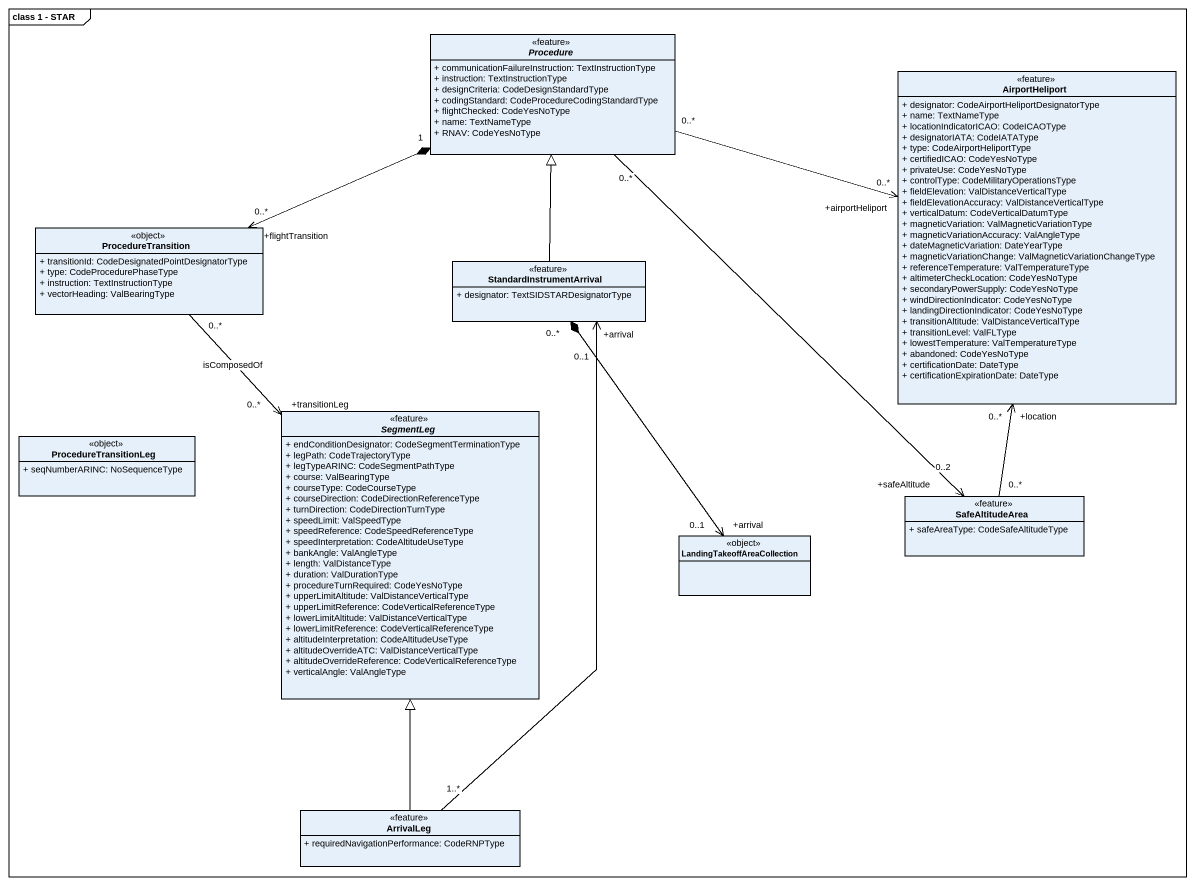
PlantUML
@startuml
mainframe class 1 - STAR
hide circle
hide empty members
skinparam classAttributeIconSize 0
abstract class Procedure <<feature>> {
  + communicationFailureInstruction: TextInstructionType
  + instruction: TextInstructionType
  + designCriteria: CodeDesignStandardType
  + codingStandard: CodeProcedureCodingStandardType
  + flightChecked: CodeYesNoType
  + name: TextNameType
  + RNAV: CodeYesNoType
}
class AirportHeliport <<feature>> {
  + designator: CodeAirportHeliportDesignatorType
  + name: TextNameType
  + locationIndicatorICAO: CodeICAOType
  + designatorIATA: CodeIATAType
  + type: CodeAirportHeliportType
  + certifiedICAO: CodeYesNoType
  + privateUse: CodeYesNoType
  + controlType: CodeMilitaryOperationsType
  + fieldElevation: ValDistanceVerticalType
  + fieldElevationAccuracy: ValDistanceVerticalType
  + verticalDatum: CodeVerticalDatumType
  + magneticVariation: ValMagneticVariationType
  + magneticVariationAccuracy: ValAngleType
  + dateMagneticVariation: DateYearType
  + magneticVariationChange: ValMagneticVariationChangeType
  + referenceTemperature: ValTemperatureType
  + altimeterCheckLocation: CodeYesNoType
  + secondaryPowerSupply: CodeYesNoType
  + windDirectionIndicator: CodeYesNoType
  + landingDirectionIndicator: CodeYesNoType
  + transitionAltitude: ValDistanceVerticalType
  + transitionLevel: ValFLType
  + lowestTemperature: ValTemperatureType
  + abandoned: CodeYesNoType
  + certificationDate: DateType
  + certificationExpirationDate: DateType
}
class ProcedureTransition <<object>> {
  + transitionId: CodeDesignatedPointDesignatorType
  + type: CodeProcedurePhaseType
  + instruction: TextInstructionType
  + vectorHeading: ValBearingType
}
class StandardInstrumentArrival <<feature>> {
  + designator: TextSIDSTARDesignatorType
}
abstract class SegmentLeg <<feature>> {
  + endConditionDesignator: CodeSegmentTerminationType
  + legPath: CodeTrajectoryType
  + legTypeARINC: CodeSegmentPathType
  + course: ValBearingType
  + courseType: CodeCourseType
  + courseDirection: CodeDirectionReferenceType
  + turnDirection: CodeDirectionTurnType
  + speedLimit: ValSpeedType
  + speedReference: CodeSpeedReferenceType
  + speedInterpretation: CodeAltitudeUseType
  + bankAngle: ValAngleType
  + length: ValDistanceType
  + duration: ValDurationType
  + procedureTurnRequired: CodeYesNoType
  + upperLimitAltitude: ValDistanceVerticalType
  + upperLimitReference: CodeVerticalReferenceType
  + lowerLimitAltitude: ValDistanceVerticalType
  + lowerLimitReference: CodeVerticalReferenceType
  + altitudeInterpretation: CodeAltitudeUseType
  + altitudeOverrideATC: ValDistanceVerticalType
  + altitudeOverrideReference: CodeVerticalReferenceType
  + verticalAngle: ValAngleType
}
class ProcedureTransitionLeg <<object>> {
  + seqNumberARINC: NoSequenceType
}
class SafeAltitudeArea <<feature>> {
  + safeAreaType: CodeSafeAltitudeType
}
class LandingTakeoffAreaCollection <<object>>
class ArrivalLeg <<feature>> {
  + requiredNavigationPerformance: CodeRNPType
}
Procedure "0..*" -right-> "+airportHeliport\n0..*" AirportHeliport
Procedure "1" *-left-> "+flightTransition\n0..*" ProcedureTransition
Procedure "0..*" --> "+safeAltitude\n0..2" SafeAltitudeArea
ProcedureTransition "0..*" --> "+transitionLeg\n0..*" SegmentLeg : isComposedOf
StandardInstrumentArrival -up-|> Procedure
StandardInstrumentArrival "0..*" *--> "+arrival\n0..1" LandingTakeoffAreaCollection
SafeAltitudeArea "0..*" -up-> "+location\n0..*" AirportHeliport
ArrivalLeg "1..*" -up-> "+arrival\n0..1" StandardInstrumentArrival
ArrivalLeg -up-|> SegmentLeg
@enduml
